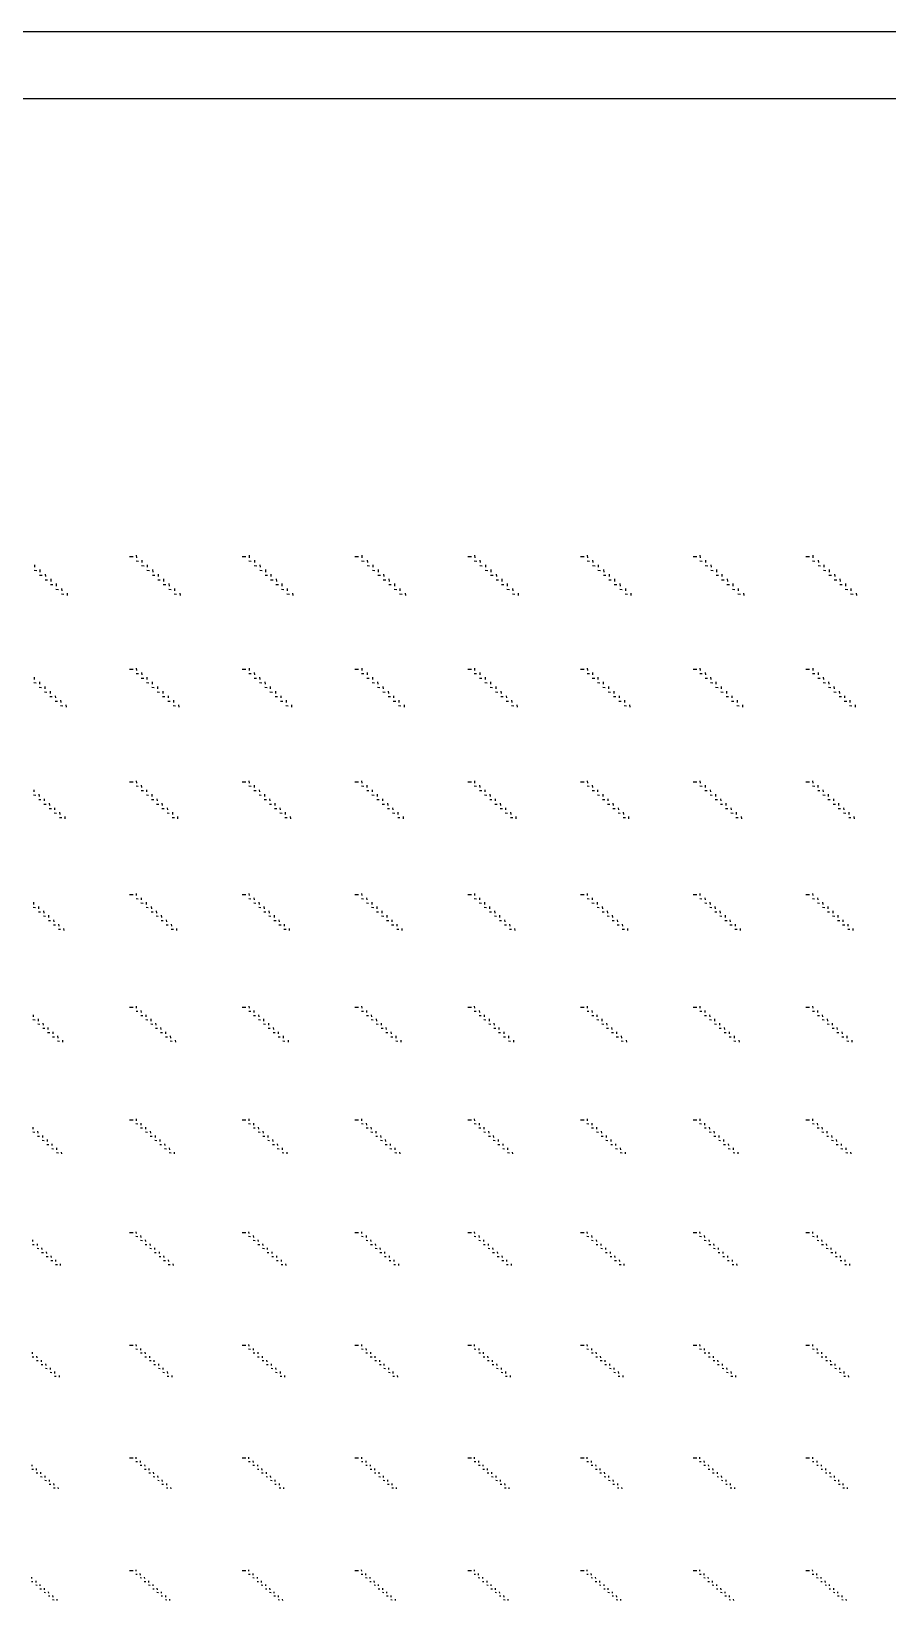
# Model space of a CAD drawing. Extents: x 0 to 300000, y 0 to 300000.
# Drawn here: x 187270 to 225240, y 230365 to 300000 of the extents above; entities that cross this region are included whole.
import ezdxf

# ---------------------------------------------------------------- set-up
doc = ezdxf.new("R2010")
doc.units = 0
doc.header["$MEASUREMENT"] = 0
doc.layers.get('0').update_dxf_attribs({"linetype": 'CONTINUOUS'})

msp = doc.modelspace()

# ---------------------------------------------------------------- linework, layer by layer
at = {"color": 7}
for p, q in [((191620, 276705), (191780, 276695)), ((191910, 276505), (192020, 276495)), ((191920, 276750), (191930, 276640)), ((192160, 276540), (192170, 276430)), ((196620, 276705), (196780, 276695)), ((196910, 276505), (197020, 276495)), ((196920, 276750), (196930, 276640)), ((197160, 276540), (197170, 276430)), ((201620, 276705), (201780, 276695)), ((201910, 276505), (202020, 276495)), ((201920, 276750), (201930, 276640)), ((202160, 276540), (202170, 276430)), ((206620, 276705), (206780, 276695)), ((206910, 276505), (207020, 276495)), ((206920, 276750), (206930, 276640)), ((207160, 276540), (207170, 276430)), ((211620, 276705), (211780, 276695)), ((211910, 276505), (212020, 276495)), ((211920, 276750), (211930, 276640)), ((212160, 276540), (212170, 276430)), ((216620, 276705), (216780, 276695)), ((216910, 276505), (217020, 276495)), ((216920, 276750), (216930, 276640)), ((217160, 276540), (217170, 276430)), ((221620, 276705), (221780, 276695)), ((221910, 276505), (222020, 276495)), ((221920, 276750), (221930, 276640)), ((222160, 276540), (222170, 276430)), ((187395, 276085), (187505, 276075)), ((187405, 276330), (187410, 276220)), ((187635, 275875), (187745, 275870)), ((187645, 276120), (187650, 276010)), ((187885, 275915), (187895, 275805)), ((192155, 276295), (192265, 276285)), ((192395, 276085), (192505, 276075)), ((192405, 276330), (192410, 276220)), ((192635, 275875), (192745, 275870)), ((192645, 276120), (192650, 276010)), ((192885, 275915), (192895, 275805)), ((197155, 276295), (197265, 276285)), ((197395, 276085), (197505, 276075)), ((197405, 276330), (197410, 276220)), ((197635, 275875), (197745, 275870)), ((197645, 276120), (197650, 276010)), ((197885, 275915), (197895, 275805)), ((202155, 276295), (202265, 276285)), ((202395, 276085), (202505, 276075)), ((202405, 276330), (202410, 276220)), ((202635, 275875), (202745, 275870)), ((202645, 276120), (202650, 276010)), ((202885, 275915), (202895, 275805)), ((207155, 276295), (207265, 276285)), ((207395, 276085), (207505, 276075)), ((207405, 276330), (207410, 276220)), ((207635, 275875), (207745, 275870)), ((207645, 276120), (207650, 276010)), ((207885, 275915), (207895, 275805)), ((212155, 276295), (212265, 276285)), ((212395, 276085), (212505, 276075)), ((212405, 276330), (212410, 276220)), ((212635, 275875), (212745, 275870)), ((212645, 276120), (212650, 276010)), ((212885, 275915), (212895, 275805)), ((217155, 276295), (217265, 276285)), ((217395, 276085), (217505, 276075)), ((217405, 276330), (217410, 276220)), ((217635, 275875), (217745, 275870)), ((217645, 276120), (217650, 276010)), ((217885, 275915), (217895, 275805)), ((222155, 276295), (222265, 276285)), ((222395, 276085), (222505, 276075)), ((222405, 276330), (222410, 276220)), ((222635, 275875), (222745, 275870)), ((222645, 276120), (222650, 276010)), ((222885, 275915), (222895, 275805)), ((187875, 275665), (187985, 275660)), ((188115, 275455), (188225, 275450)), ((188125, 275705), (188135, 275595)), ((188360, 275245), (188470, 275240)), ((188370, 275495), (188375, 275385)), ((188610, 275285), (188615, 275175)), ((188850, 275075), (188860, 274965)), ((192875, 275665), (192985, 275660)), ((193115, 275455), (193225, 275450)), ((193125, 275705), (193135, 275595)), ((193360, 275245), (193470, 275240)), ((193370, 275495), (193375, 275385)), ((193610, 275285), (193615, 275175)), ((193850, 275075), (193860, 274965)), ((197875, 275665), (197985, 275660)), ((198115, 275455), (198225, 275450)), ((198125, 275705), (198135, 275595)), ((198360, 275245), (198470, 275240)), ((198370, 275495), (198375, 275385)), ((198610, 275285), (198615, 275175)), ((198850, 275075), (198860, 274965)), ((202875, 275665), (202985, 275660)), ((203115, 275455), (203225, 275450)), ((203125, 275705), (203135, 275595)), ((203360, 275245), (203470, 275240)), ((203370, 275495), (203375, 275385)), ((203610, 275285), (203615, 275175)), ((203850, 275075), (203860, 274965)), ((207875, 275665), (207985, 275660)), ((208115, 275455), (208225, 275450)), ((208125, 275705), (208135, 275595)), ((208360, 275245), (208470, 275240)), ((208370, 275495), (208375, 275385)), ((208610, 275285), (208615, 275175)), ((208850, 275075), (208860, 274965)), ((212875, 275665), (212985, 275660)), ((213115, 275455), (213225, 275450)), ((213125, 275705), (213135, 275595)), ((213360, 275245), (213470, 275240)), ((213370, 275495), (213375, 275385)), ((213610, 275285), (213615, 275175)), ((213850, 275075), (213860, 274965)), ((217875, 275665), (217985, 275660)), ((218115, 275455), (218225, 275450)), ((218125, 275705), (218135, 275595)), ((218360, 275245), (218470, 275240)), ((218370, 275495), (218375, 275385)), ((218610, 275285), (218615, 275175)), ((218850, 275075), (218860, 274965)), ((222875, 275665), (222985, 275660)), ((223115, 275455), (223225, 275450)), ((223125, 275705), (223135, 275595)), ((223360, 275245), (223470, 275240)), ((223370, 275495), (223375, 275385)), ((223610, 275285), (223615, 275175)), ((223850, 275075), (223860, 274965)), ((188600, 275035), (188710, 275030)), ((193600, 275035), (193710, 275030)), ((198600, 275035), (198710, 275030)), ((203600, 275035), (203710, 275030)), ((208600, 275035), (208710, 275030)), ((213600, 275035), (213710, 275030)), ((218600, 275035), (218710, 275030)), ((223600, 275035), (223710, 275030)), ((191620, 271705), (191780, 271695)), ((191920, 271750), (191925, 271645)), ((196620, 271705), (196780, 271695)), ((196920, 271750), (196925, 271645)), ((201620, 271705), (201780, 271695)), ((201920, 271750), (201925, 271645)), ((206620, 271705), (206780, 271695)), ((206920, 271750), (206925, 271645)), ((211620, 271705), (211780, 271695)), ((211920, 271750), (211925, 271645)), ((216620, 271705), (216780, 271695)), ((216920, 271750), (216925, 271645)), ((221620, 271705), (221780, 271695)), ((221920, 271750), (221925, 271645)), ((187380, 271100), (187485, 271095)), ((187390, 271340), (187395, 271235)), ((187615, 270895), (187720, 270890)), ((187625, 271135), (187630, 271030)), ((187860, 270930), (187865, 270825)), ((191910, 271510), (192015, 271500)), ((192145, 271305), (192250, 271295)), ((192155, 271545), (192160, 271440)), ((192380, 271100), (192485, 271095)), ((192390, 271340), (192395, 271235)), ((192615, 270895), (192720, 270890)), ((192625, 271135), (192630, 271030)), ((192860, 270930), (192865, 270825)), ((196910, 271510), (197015, 271500)), ((197145, 271305), (197250, 271295)), ((197155, 271545), (197160, 271440)), ((197380, 271100), (197485, 271095)), ((197390, 271340), (197395, 271235)), ((197615, 270895), (197720, 270890)), ((197625, 271135), (197630, 271030)), ((197860, 270930), (197865, 270825)), ((201910, 271510), (202015, 271500)), ((202145, 271305), (202250, 271295)), ((202155, 271545), (202160, 271440)), ((202380, 271100), (202485, 271095)), ((202390, 271340), (202395, 271235)), ((202615, 270895), (202720, 270890)), ((202625, 271135), (202630, 271030)), ((202860, 270930), (202865, 270825)), ((206910, 271510), (207015, 271500)), ((207145, 271305), (207250, 271295)), ((207155, 271545), (207160, 271440)), ((207380, 271100), (207485, 271095)), ((207390, 271340), (207395, 271235)), ((207615, 270895), (207720, 270890)), ((207625, 271135), (207630, 271030)), ((207860, 270930), (207865, 270825)), ((211910, 271510), (212015, 271500)), ((212145, 271305), (212250, 271295)), ((212155, 271545), (212160, 271440)), ((212380, 271100), (212485, 271095)), ((212390, 271340), (212395, 271235)), ((212615, 270895), (212720, 270890)), ((212625, 271135), (212630, 271030)), ((212860, 270930), (212865, 270825)), ((216910, 271510), (217015, 271500)), ((217145, 271305), (217250, 271295)), ((217155, 271545), (217160, 271440)), ((217380, 271100), (217485, 271095)), ((217390, 271340), (217395, 271235)), ((217615, 270895), (217720, 270890)), ((217625, 271135), (217630, 271030)), ((217860, 270930), (217865, 270825)), ((221910, 271510), (222015, 271500)), ((222145, 271305), (222250, 271295)), ((222155, 271545), (222160, 271440)), ((222380, 271100), (222485, 271095)), ((222390, 271340), (222395, 271235)), ((222615, 270895), (222720, 270890)), ((222625, 271135), (222630, 271030)), ((222860, 270930), (222865, 270825)), ((187850, 270690), (187955, 270685)), ((188085, 270485), (188190, 270480)), ((188095, 270725), (188100, 270620)), ((188320, 270285), (188425, 270275)), ((188330, 270520), (188335, 270420)), ((188565, 270320), (188570, 270215)), ((192850, 270690), (192955, 270685)), ((193085, 270485), (193190, 270480)), ((193095, 270725), (193100, 270620)), ((193320, 270285), (193425, 270275)), ((193330, 270520), (193335, 270420)), ((193565, 270320), (193570, 270215)), ((197850, 270690), (197955, 270685)), ((198085, 270485), (198190, 270480)), ((198095, 270725), (198100, 270620)), ((198320, 270285), (198425, 270275)), ((198330, 270520), (198335, 270420)), ((198565, 270320), (198570, 270215)), ((202850, 270690), (202955, 270685)), ((203085, 270485), (203190, 270480)), ((203095, 270725), (203100, 270620)), ((203320, 270285), (203425, 270275)), ((203330, 270520), (203335, 270420)), ((203565, 270320), (203570, 270215)), ((207850, 270690), (207955, 270685)), ((208085, 270485), (208190, 270480)), ((208095, 270725), (208100, 270620)), ((208320, 270285), (208425, 270275)), ((208330, 270520), (208335, 270420)), ((208565, 270320), (208570, 270215)), ((212850, 270690), (212955, 270685)), ((213085, 270485), (213190, 270480)), ((213095, 270725), (213100, 270620)), ((213320, 270285), (213425, 270275)), ((213330, 270520), (213335, 270420)), ((213565, 270320), (213570, 270215)), ((217850, 270690), (217955, 270685)), ((218085, 270485), (218190, 270480)), ((218095, 270725), (218100, 270620)), ((218320, 270285), (218425, 270275)), ((218330, 270520), (218335, 270420)), ((218565, 270320), (218570, 270215)), ((222850, 270690), (222955, 270685)), ((223085, 270485), (223190, 270480)), ((223095, 270725), (223100, 270620)), ((223320, 270285), (223425, 270275)), ((223330, 270520), (223335, 270420)), ((223565, 270320), (223570, 270215)), ((188555, 270080), (188660, 270070)), ((188800, 270115), (188805, 270010)), ((193555, 270080), (193660, 270070)), ((193800, 270115), (193805, 270010)), ((198555, 270080), (198660, 270070)), ((198800, 270115), (198805, 270010)), ((203555, 270080), (203660, 270070)), ((203800, 270115), (203805, 270010)), ((208555, 270080), (208660, 270070)), ((208800, 270115), (208805, 270010)), ((213555, 270080), (213660, 270070)), ((213800, 270115), (213805, 270010)), ((218555, 270080), (218660, 270070)), ((218800, 270115), (218805, 270010)), ((223555, 270080), (223660, 270070)), ((223800, 270115), (223805, 270010)), ((191620, 266705), (191780, 266695)), ((191915, 266745), (191925, 266645)), ((196620, 266705), (196780, 266695)), ((196915, 266745), (196925, 266645)), ((201620, 266705), (201780, 266695)), ((201915, 266745), (201925, 266645)), ((206620, 266705), (206780, 266695)), ((206915, 266745), (206925, 266645)), ((211620, 266705), (211780, 266695)), ((211915, 266745), (211925, 266645)), ((216620, 266705), (216780, 266695)), ((216915, 266745), (216925, 266645)), ((221620, 266705), (221780, 266695)), ((221915, 266745), (221925, 266645)), ((187370, 266115), (187465, 266110)), ((187375, 266350), (187380, 266250)), ((187605, 266150), (187610, 266050)), ((191910, 266515), (192010, 266505)), ((192140, 266315), (192240, 266310)), ((192145, 266545), (192150, 266445)), ((192370, 266115), (192465, 266110)), ((192375, 266350), (192380, 266250)), ((192605, 266150), (192610, 266050)), ((196910, 266515), (197010, 266505)), ((197140, 266315), (197240, 266310)), ((197145, 266545), (197150, 266445)), ((197370, 266115), (197465, 266110)), ((197375, 266350), (197380, 266250)), ((197605, 266150), (197610, 266050)), ((201910, 266515), (202010, 266505)), ((202140, 266315), (202240, 266310)), ((202145, 266545), (202150, 266445)), ((202370, 266115), (202465, 266110)), ((202375, 266350), (202380, 266250)), ((202605, 266150), (202610, 266050)), ((206910, 266515), (207010, 266505)), ((207140, 266315), (207240, 266310)), ((207145, 266545), (207150, 266445)), ((207370, 266115), (207465, 266110)), ((207375, 266350), (207380, 266250)), ((207605, 266150), (207610, 266050)), ((211910, 266515), (212010, 266505)), ((212140, 266315), (212240, 266310)), ((212145, 266545), (212150, 266445)), ((212370, 266115), (212465, 266110)), ((212375, 266350), (212380, 266250)), ((212605, 266150), (212610, 266050)), ((216910, 266515), (217010, 266505)), ((217140, 266315), (217240, 266310)), ((217145, 266545), (217150, 266445)), ((217370, 266115), (217465, 266110)), ((217375, 266350), (217380, 266250)), ((217605, 266150), (217610, 266050)), ((221910, 266515), (222010, 266505)), ((222140, 266315), (222240, 266310)), ((222145, 266545), (222150, 266445)), ((222370, 266115), (222465, 266110)), ((222375, 266350), (222380, 266250)), ((222605, 266150), (222610, 266050)), ((187595, 265915), (187695, 265910)), ((187825, 265715), (187925, 265710)), ((187835, 265950), (187840, 265850)), ((188055, 265520), (188155, 265510)), ((188060, 265750), (188070, 265650)), ((188285, 265320), (188385, 265310)), ((188290, 265550), (188300, 265450)), ((188520, 265350), (188525, 265255)), ((192595, 265915), (192695, 265910)), ((192825, 265715), (192925, 265710)), ((192835, 265950), (192840, 265850)), ((193055, 265520), (193155, 265510)), ((193060, 265750), (193070, 265650)), ((193285, 265320), (193385, 265310)), ((193290, 265550), (193300, 265450)), ((193520, 265350), (193525, 265255)), ((197595, 265915), (197695, 265910)), ((197825, 265715), (197925, 265710)), ((197835, 265950), (197840, 265850)), ((198055, 265520), (198155, 265510)), ((198060, 265750), (198070, 265650)), ((198285, 265320), (198385, 265310)), ((198290, 265550), (198300, 265450)), ((198520, 265350), (198525, 265255)), ((202595, 265915), (202695, 265910)), ((202825, 265715), (202925, 265710)), ((202835, 265950), (202840, 265850)), ((203055, 265520), (203155, 265510)), ((203060, 265750), (203070, 265650)), ((203285, 265320), (203385, 265310)), ((203290, 265550), (203300, 265450)), ((203520, 265350), (203525, 265255)), ((207595, 265915), (207695, 265910)), ((207825, 265715), (207925, 265710)), ((207835, 265950), (207840, 265850)), ((208055, 265520), (208155, 265510)), ((208060, 265750), (208070, 265650)), ((208285, 265320), (208385, 265310)), ((208290, 265550), (208300, 265450)), ((208520, 265350), (208525, 265255)), ((212595, 265915), (212695, 265910)), ((212825, 265715), (212925, 265710)), ((212835, 265950), (212840, 265850)), ((213055, 265520), (213155, 265510)), ((213060, 265750), (213070, 265650)), ((213285, 265320), (213385, 265310)), ((213290, 265550), (213300, 265450)), ((213520, 265350), (213525, 265255)), ((217595, 265915), (217695, 265910)), ((217825, 265715), (217925, 265710)), ((217835, 265950), (217840, 265850)), ((218055, 265520), (218155, 265510)), ((218060, 265750), (218070, 265650)), ((218285, 265320), (218385, 265310)), ((218290, 265550), (218300, 265450)), ((218520, 265350), (218525, 265255)), ((222595, 265915), (222695, 265910)), ((222825, 265715), (222925, 265710)), ((222835, 265950), (222840, 265850)), ((223055, 265520), (223155, 265510)), ((223060, 265750), (223070, 265650)), ((223285, 265320), (223385, 265310)), ((223290, 265550), (223300, 265450)), ((223520, 265350), (223525, 265255)), ((188515, 265120), (188615, 265115)), ((188750, 265155), (188755, 265055)), ((193515, 265120), (193615, 265115)), ((193750, 265155), (193755, 265055)), ((198515, 265120), (198615, 265115)), ((198750, 265155), (198755, 265055)), ((203515, 265120), (203615, 265115)), ((203750, 265155), (203755, 265055)), ((208515, 265120), (208615, 265115)), ((208750, 265155), (208755, 265055)), ((213515, 265120), (213615, 265115)), ((213750, 265155), (213755, 265055)), ((218515, 265120), (218615, 265115)), ((218750, 265155), (218755, 265055)), ((223515, 265120), (223615, 265115)), ((223750, 265155), (223755, 265055)), ((187360, 261355), (187365, 261260)), ((187585, 261160), (187590, 261065)), ((191620, 261705), (191780, 261695)), ((191910, 261520), (192005, 261510)), ((191915, 261745), (191920, 261650)), ((192130, 261325), (192225, 261320)), ((192135, 261550), (192145, 261455)), ((192360, 261355), (192365, 261260)), ((192585, 261160), (192590, 261065)), ((196620, 261705), (196780, 261695)), ((196910, 261520), (197005, 261510)), ((196915, 261745), (196920, 261650)), ((197130, 261325), (197225, 261320)), ((197135, 261550), (197145, 261455)), ((197360, 261355), (197365, 261260)), ((197585, 261160), (197590, 261065)), ((201620, 261705), (201780, 261695)), ((201910, 261520), (202005, 261510)), ((201915, 261745), (201920, 261650)), ((202130, 261325), (202225, 261320)), ((202135, 261550), (202145, 261455)), ((202360, 261355), (202365, 261260)), ((202585, 261160), (202590, 261065)), ((206620, 261705), (206780, 261695)), ((206910, 261520), (207005, 261510)), ((206915, 261745), (206920, 261650)), ((207130, 261325), (207225, 261320)), ((207135, 261550), (207145, 261455)), ((207360, 261355), (207365, 261260)), ((207585, 261160), (207590, 261065)), ((211620, 261705), (211780, 261695)), ((211910, 261520), (212005, 261510)), ((211915, 261745), (211920, 261650)), ((212130, 261325), (212225, 261320)), ((212135, 261550), (212145, 261455)), ((212360, 261355), (212365, 261260)), ((212585, 261160), (212590, 261065)), ((216620, 261705), (216780, 261695)), ((216910, 261520), (217005, 261510)), ((216915, 261745), (216920, 261650)), ((217130, 261325), (217225, 261320)), ((217135, 261550), (217145, 261455)), ((217360, 261355), (217365, 261260)), ((217585, 261160), (217590, 261065)), ((221620, 261705), (221780, 261695)), ((221910, 261520), (222005, 261510)), ((221915, 261745), (221920, 261650)), ((222130, 261325), (222225, 261320)), ((222135, 261550), (222145, 261455)), ((222360, 261355), (222365, 261260)), ((222585, 261160), (222590, 261065)), ((187355, 261130), (187450, 261125)), ((187580, 260935), (187670, 260930)), ((187800, 260745), (187895, 260735)), ((187805, 260970), (187815, 260875)), ((188025, 260550), (188120, 260545)), ((188030, 260775), (188035, 260680)), ((188250, 260580), (188260, 260485)), ((192355, 261130), (192450, 261125)), ((192580, 260935), (192670, 260930)), ((192800, 260745), (192895, 260735)), ((192805, 260970), (192815, 260875)), ((193025, 260550), (193120, 260545)), ((193030, 260775), (193035, 260680)), ((193250, 260580), (193260, 260485)), ((197355, 261130), (197450, 261125)), ((197580, 260935), (197670, 260930)), ((197800, 260745), (197895, 260735)), ((197805, 260970), (197815, 260875)), ((198025, 260550), (198120, 260545)), ((198030, 260775), (198035, 260680)), ((198250, 260580), (198260, 260485)), ((202355, 261130), (202450, 261125)), ((202580, 260935), (202670, 260930)), ((202800, 260745), (202895, 260735)), ((202805, 260970), (202815, 260875)), ((203025, 260550), (203120, 260545)), ((203030, 260775), (203035, 260680)), ((203250, 260580), (203260, 260485)), ((207355, 261130), (207450, 261125)), ((207580, 260935), (207670, 260930)), ((207800, 260745), (207895, 260735)), ((207805, 260970), (207815, 260875)), ((208025, 260550), (208120, 260545)), ((208030, 260775), (208035, 260680)), ((208250, 260580), (208260, 260485)), ((212355, 261130), (212450, 261125)), ((212580, 260935), (212670, 260930)), ((212800, 260745), (212895, 260735)), ((212805, 260970), (212815, 260875)), ((213025, 260550), (213120, 260545)), ((213030, 260775), (213035, 260680)), ((213250, 260580), (213260, 260485)), ((217355, 261130), (217450, 261125)), ((217580, 260935), (217670, 260930)), ((217800, 260745), (217895, 260735)), ((217805, 260970), (217815, 260875)), ((218025, 260550), (218120, 260545)), ((218030, 260775), (218035, 260680)), ((218250, 260580), (218260, 260485)), ((222355, 261130), (222450, 261125)), ((222580, 260935), (222670, 260930)), ((222800, 260745), (222895, 260735)), ((222805, 260970), (222815, 260875)), ((223025, 260550), (223120, 260545)), ((223030, 260775), (223035, 260680)), ((223250, 260580), (223260, 260485)), ((188245, 260355), (188340, 260350)), ((188470, 260160), (188565, 260155)), ((188475, 260385), (188480, 260290)), ((188700, 260195), (188705, 260100)), ((193245, 260355), (193340, 260350)), ((193470, 260160), (193565, 260155)), ((193475, 260385), (193480, 260290)), ((193700, 260195), (193705, 260100)), ((198245, 260355), (198340, 260350)), ((198470, 260160), (198565, 260155)), ((198475, 260385), (198480, 260290)), ((198700, 260195), (198705, 260100)), ((203245, 260355), (203340, 260350)), ((203470, 260160), (203565, 260155)), ((203475, 260385), (203480, 260290)), ((203700, 260195), (203705, 260100)), ((208245, 260355), (208340, 260350)), ((208470, 260160), (208565, 260155)), ((208475, 260385), (208480, 260290)), ((208700, 260195), (208705, 260100)), ((213245, 260355), (213340, 260350)), ((213470, 260160), (213565, 260155)), ((213475, 260385), (213480, 260290)), ((213700, 260195), (213705, 260100)), ((218245, 260355), (218340, 260350)), ((218470, 260160), (218565, 260155)), ((218475, 260385), (218480, 260290)), ((218700, 260195), (218705, 260100)), ((223245, 260355), (223340, 260350)), ((223470, 260160), (223565, 260155)), ((223475, 260385), (223480, 260290)), ((223700, 260195), (223705, 260100)), ((187345, 256365), (187350, 256275)), ((191620, 256705), (191780, 256695)), ((191910, 256740), (191920, 256650)), ((191910, 256525), (191995, 256515)), ((192125, 256335), (192215, 256330)), ((192130, 256555), (192135, 256465)), ((192345, 256365), (192350, 256275)), ((196620, 256705), (196780, 256695)), ((196910, 256740), (196920, 256650)), ((196910, 256525), (196995, 256515)), ((197125, 256335), (197215, 256330)), ((197130, 256555), (197135, 256465)), ((197345, 256365), (197350, 256275)), ((201620, 256705), (201780, 256695)), ((201910, 256740), (201920, 256650)), ((201910, 256525), (201995, 256515)), ((202125, 256335), (202215, 256330)), ((202130, 256555), (202135, 256465)), ((202345, 256365), (202350, 256275)), ((206620, 256705), (206780, 256695)), ((206910, 256740), (206920, 256650)), ((206910, 256525), (206995, 256515)), ((207125, 256335), (207215, 256330)), ((207130, 256555), (207135, 256465)), ((207345, 256365), (207350, 256275)), ((211620, 256705), (211780, 256695)), ((211910, 256740), (211920, 256650)), ((211910, 256525), (211995, 256515)), ((212125, 256335), (212215, 256330)), ((212130, 256555), (212135, 256465)), ((212345, 256365), (212350, 256275)), ((216620, 256705), (216780, 256695)), ((216910, 256740), (216920, 256650)), ((216910, 256525), (216995, 256515)), ((217125, 256335), (217215, 256330)), ((217130, 256555), (217135, 256465)), ((217345, 256365), (217350, 256275)), ((221620, 256705), (221780, 256695)), ((221910, 256740), (221920, 256650)), ((221910, 256525), (221995, 256515)), ((222125, 256335), (222215, 256330)), ((222130, 256555), (222135, 256465)), ((222345, 256365), (222350, 256275)), ((187340, 256145), (187430, 256140)), ((187560, 255955), (187650, 255950)), ((187565, 256175), (187570, 256085)), ((187775, 255770), (187865, 255765)), ((187780, 255985), (187785, 255895)), ((187990, 255580), (188080, 255575)), ((187995, 255800), (188005, 255710)), ((188215, 255610), (188220, 255520)), ((192340, 256145), (192430, 256140)), ((192560, 255955), (192650, 255950)), ((192565, 256175), (192570, 256085)), ((192775, 255770), (192865, 255765)), ((192780, 255985), (192785, 255895)), ((192990, 255580), (193080, 255575)), ((192995, 255800), (193005, 255710)), ((193215, 255610), (193220, 255520)), ((197340, 256145), (197430, 256140)), ((197560, 255955), (197650, 255950)), ((197565, 256175), (197570, 256085)), ((197775, 255770), (197865, 255765)), ((197780, 255985), (197785, 255895)), ((197990, 255580), (198080, 255575)), ((197995, 255800), (198005, 255710)), ((198215, 255610), (198220, 255520)), ((202340, 256145), (202430, 256140)), ((202560, 255955), (202650, 255950)), ((202565, 256175), (202570, 256085)), ((202775, 255770), (202865, 255765)), ((202780, 255985), (202785, 255895)), ((202990, 255580), (203080, 255575)), ((202995, 255800), (203005, 255710)), ((203215, 255610), (203220, 255520)), ((207340, 256145), (207430, 256140)), ((207560, 255955), (207650, 255950)), ((207565, 256175), (207570, 256085)), ((207775, 255770), (207865, 255765)), ((207780, 255985), (207785, 255895)), ((207990, 255580), (208080, 255575)), ((207995, 255800), (208005, 255710)), ((208215, 255610), (208220, 255520)), ((212340, 256145), (212430, 256140)), ((212560, 255955), (212650, 255950)), ((212565, 256175), (212570, 256085)), ((212775, 255770), (212865, 255765)), ((212780, 255985), (212785, 255895)), ((212990, 255580), (213080, 255575)), ((212995, 255800), (213005, 255710)), ((213215, 255610), (213220, 255520)), ((217340, 256145), (217430, 256140)), ((217560, 255955), (217650, 255950)), ((217565, 256175), (217570, 256085)), ((217775, 255770), (217865, 255765)), ((217780, 255985), (217785, 255895)), ((217990, 255580), (218080, 255575)), ((217995, 255800), (218005, 255710)), ((218215, 255610), (218220, 255520)), ((222340, 256145), (222430, 256140)), ((222560, 255955), (222650, 255950)), ((222565, 256175), (222570, 256085)), ((222775, 255770), (222865, 255765)), ((222780, 255985), (222785, 255895)), ((222990, 255580), (223080, 255575)), ((222995, 255800), (223005, 255710)), ((223215, 255610), (223220, 255520)), ((188210, 255390), (188300, 255385)), ((188425, 255205), (188515, 255195)), ((188430, 255420), (188435, 255330)), ((188650, 255230), (188655, 255140)), ((193210, 255390), (193300, 255385)), ((193425, 255205), (193515, 255195)), ((193430, 255420), (193435, 255330)), ((193650, 255230), (193655, 255140)), ((198210, 255390), (198300, 255385)), ((198425, 255205), (198515, 255195)), ((198430, 255420), (198435, 255330)), ((198650, 255230), (198655, 255140)), ((203210, 255390), (203300, 255385)), ((203425, 255205), (203515, 255195)), ((203430, 255420), (203435, 255330)), ((203650, 255230), (203655, 255140)), ((208210, 255390), (208300, 255385)), ((208425, 255205), (208515, 255195)), ((208430, 255420), (208435, 255330)), ((208650, 255230), (208655, 255140)), ((213210, 255390), (213300, 255385)), ((213425, 255205), (213515, 255195)), ((213430, 255420), (213435, 255330)), ((213650, 255230), (213655, 255140)), ((218210, 255390), (218300, 255385)), ((218425, 255205), (218515, 255195)), ((218430, 255420), (218435, 255330)), ((218650, 255230), (218655, 255140)), ((223210, 255390), (223300, 255385)), ((223425, 255205), (223515, 255195)), ((223430, 255420), (223435, 255330)), ((223650, 255230), (223655, 255140)), ((191620, 251705), (191780, 251695)), ((191905, 251530), (191990, 251520)), ((191910, 251740), (191915, 251655)), ((192120, 251555), (192125, 251470)), ((196620, 251705), (196780, 251695)), ((196905, 251530), (196990, 251520)), ((196910, 251740), (196915, 251655)), ((197120, 251555), (197125, 251470)), ((201620, 251705), (201780, 251695)), ((201905, 251530), (201990, 251520)), ((201910, 251740), (201915, 251655)), ((202120, 251555), (202125, 251470)), ((206620, 251705), (206780, 251695)), ((206905, 251530), (206990, 251520)), ((206910, 251740), (206915, 251655)), ((207120, 251555), (207125, 251470)), ((211620, 251705), (211780, 251695)), ((211905, 251530), (211990, 251520)), ((211910, 251740), (211915, 251655)), ((212120, 251555), (212125, 251470)), ((216620, 251705), (216780, 251695)), ((216905, 251530), (216990, 251520)), ((216910, 251740), (216915, 251655)), ((217120, 251555), (217125, 251470)), ((221620, 251705), (221780, 251695)), ((221905, 251530), (221990, 251520)), ((221910, 251740), (221915, 251655)), ((222120, 251555), (222125, 251470)), ((187330, 251370), (187335, 251285)), ((187330, 251160), (187415, 251155)), ((187540, 251190), (187550, 251105)), ((187540, 250980), (187625, 250970)), ((187750, 250795), (187835, 250790)), ((187755, 251005), (187760, 250920)), ((187965, 250820), (187970, 250735)), ((192115, 251345), (192200, 251340)), ((192330, 251370), (192335, 251285)), ((192330, 251160), (192415, 251155)), ((192540, 251190), (192550, 251105)), ((192540, 250980), (192625, 250970)), ((192750, 250795), (192835, 250790)), ((192755, 251005), (192760, 250920)), ((192965, 250820), (192970, 250735)), ((197115, 251345), (197200, 251340)), ((197330, 251370), (197335, 251285)), ((197330, 251160), (197415, 251155)), ((197540, 251190), (197550, 251105)), ((197540, 250980), (197625, 250970)), ((197750, 250795), (197835, 250790)), ((197755, 251005), (197760, 250920)), ((197965, 250820), (197970, 250735)), ((202115, 251345), (202200, 251340)), ((202330, 251370), (202335, 251285)), ((202330, 251160), (202415, 251155)), ((202540, 251190), (202550, 251105)), ((202540, 250980), (202625, 250970)), ((202750, 250795), (202835, 250790)), ((202755, 251005), (202760, 250920)), ((202965, 250820), (202970, 250735)), ((207115, 251345), (207200, 251340)), ((207330, 251370), (207335, 251285)), ((207330, 251160), (207415, 251155)), ((207540, 251190), (207550, 251105)), ((207540, 250980), (207625, 250970)), ((207750, 250795), (207835, 250790)), ((207755, 251005), (207760, 250920)), ((207965, 250820), (207970, 250735)), ((212115, 251345), (212200, 251340)), ((212330, 251370), (212335, 251285)), ((212330, 251160), (212415, 251155)), ((212540, 251190), (212550, 251105)), ((212540, 250980), (212625, 250970)), ((212750, 250795), (212835, 250790)), ((212755, 251005), (212760, 250920)), ((212965, 250820), (212970, 250735)), ((217115, 251345), (217200, 251340)), ((217330, 251370), (217335, 251285)), ((217330, 251160), (217415, 251155)), ((217540, 251190), (217550, 251105)), ((217540, 250980), (217625, 250970)), ((217750, 250795), (217835, 250790)), ((217755, 251005), (217760, 250920)), ((217965, 250820), (217970, 250735)), ((222115, 251345), (222200, 251340)), ((222330, 251370), (222335, 251285)), ((222330, 251160), (222415, 251155)), ((222540, 251190), (222550, 251105)), ((222540, 250980), (222625, 250970)), ((222750, 250795), (222835, 250790)), ((222755, 251005), (222760, 250920)), ((222965, 250820), (222970, 250735)), ((187960, 250610), (188045, 250605)), ((188170, 250430), (188255, 250420)), ((188175, 250640), (188180, 250555)), ((188385, 250455), (188390, 250370)), ((188385, 250245), (188470, 250240)), ((188595, 250270), (188605, 250185)), ((192960, 250610), (193045, 250605)), ((193170, 250430), (193255, 250420)), ((193175, 250640), (193180, 250555)), ((193385, 250455), (193390, 250370)), ((193385, 250245), (193470, 250240)), ((193595, 250270), (193605, 250185)), ((197960, 250610), (198045, 250605)), ((198170, 250430), (198255, 250420)), ((198175, 250640), (198180, 250555)), ((198385, 250455), (198390, 250370)), ((198385, 250245), (198470, 250240)), ((198595, 250270), (198605, 250185)), ((202960, 250610), (203045, 250605)), ((203170, 250430), (203255, 250420)), ((203175, 250640), (203180, 250555)), ((203385, 250455), (203390, 250370)), ((203385, 250245), (203470, 250240)), ((203595, 250270), (203605, 250185)), ((207960, 250610), (208045, 250605)), ((208170, 250430), (208255, 250420)), ((208175, 250640), (208180, 250555)), ((208385, 250455), (208390, 250370)), ((208385, 250245), (208470, 250240)), ((208595, 250270), (208605, 250185)), ((212960, 250610), (213045, 250605)), ((213170, 250430), (213255, 250420)), ((213175, 250640), (213180, 250555)), ((213385, 250455), (213390, 250370)), ((213385, 250245), (213470, 250240)), ((213595, 250270), (213605, 250185)), ((217960, 250610), (218045, 250605)), ((218170, 250430), (218255, 250420)), ((218175, 250640), (218180, 250555)), ((218385, 250455), (218390, 250370)), ((218385, 250245), (218470, 250240)), ((218595, 250270), (218605, 250185)), ((222960, 250610), (223045, 250605)), ((223170, 250430), (223255, 250420)), ((223175, 250640), (223180, 250555)), ((223385, 250455), (223390, 250370)), ((223385, 250245), (223470, 250240)), ((223595, 250270), (223605, 250185)), ((191620, 246705), (191780, 246695)), ((191905, 246735), (191915, 246655)), ((191905, 246535), (191985, 246525)), ((192110, 246560), (192120, 246480)), ((196620, 246705), (196780, 246695)), ((196905, 246735), (196915, 246655)), ((196905, 246535), (196985, 246525)), ((197110, 246560), (197120, 246480)), ((201620, 246705), (201780, 246695)), ((201905, 246735), (201915, 246655)), ((201905, 246535), (201985, 246525)), ((202110, 246560), (202120, 246480)), ((206620, 246705), (206780, 246695)), ((206905, 246735), (206915, 246655)), ((206905, 246535), (206985, 246525)), ((207110, 246560), (207120, 246480)), ((211620, 246705), (211780, 246695)), ((211905, 246735), (211915, 246655)), ((211905, 246535), (211985, 246525)), ((212110, 246560), (212120, 246480)), ((216620, 246705), (216780, 246695)), ((216905, 246735), (216915, 246655)), ((216905, 246535), (216985, 246525)), ((217110, 246560), (217120, 246480)), ((221620, 246705), (221780, 246695)), ((221905, 246735), (221915, 246655)), ((221905, 246535), (221985, 246525)), ((222110, 246560), (222120, 246480)), ((187315, 246380), (187325, 246300)), ((187315, 246175), (187395, 246170)), ((187520, 246200), (187530, 246120)), ((187520, 246000), (187600, 245995)), ((187725, 246025), (187730, 245945)), ((187725, 245820), (187805, 245815)), ((187930, 245845), (187935, 245765)), ((192110, 246355), (192190, 246350)), ((192315, 246380), (192325, 246300)), ((192315, 246175), (192395, 246170)), ((192520, 246200), (192530, 246120)), ((192520, 246000), (192600, 245995)), ((192725, 246025), (192730, 245945)), ((192725, 245820), (192805, 245815)), ((192930, 245845), (192935, 245765)), ((197110, 246355), (197190, 246350)), ((197315, 246380), (197325, 246300)), ((197315, 246175), (197395, 246170)), ((197520, 246200), (197530, 246120)), ((197520, 246000), (197600, 245995)), ((197725, 246025), (197730, 245945)), ((197725, 245820), (197805, 245815)), ((197930, 245845), (197935, 245765)), ((202110, 246355), (202190, 246350)), ((202315, 246380), (202325, 246300)), ((202315, 246175), (202395, 246170)), ((202520, 246200), (202530, 246120)), ((202520, 246000), (202600, 245995)), ((202725, 246025), (202730, 245945)), ((202725, 245820), (202805, 245815)), ((202930, 245845), (202935, 245765)), ((207110, 246355), (207190, 246350)), ((207315, 246380), (207325, 246300)), ((207315, 246175), (207395, 246170)), ((207520, 246200), (207530, 246120)), ((207520, 246000), (207600, 245995)), ((207725, 246025), (207730, 245945)), ((207725, 245820), (207805, 245815)), ((207930, 245845), (207935, 245765)), ((212110, 246355), (212190, 246350)), ((212315, 246380), (212325, 246300)), ((212315, 246175), (212395, 246170)), ((212520, 246200), (212530, 246120)), ((212520, 246000), (212600, 245995)), ((212725, 246025), (212730, 245945)), ((212725, 245820), (212805, 245815)), ((212930, 245845), (212935, 245765)), ((217110, 246355), (217190, 246350)), ((217315, 246380), (217325, 246300)), ((217315, 246175), (217395, 246170)), ((217520, 246200), (217530, 246120)), ((217520, 246000), (217600, 245995)), ((217725, 246025), (217730, 245945)), ((217725, 245820), (217805, 245815)), ((217930, 245845), (217935, 245765)), ((222110, 246355), (222190, 246350)), ((222315, 246380), (222325, 246300)), ((222315, 246175), (222395, 246170)), ((222520, 246200), (222530, 246120)), ((222520, 246000), (222600, 245995)), ((222725, 246025), (222730, 245945)), ((222725, 245820), (222805, 245815)), ((222930, 245845), (222935, 245765)), ((187930, 245640), (188010, 245635)), ((188135, 245665), (188140, 245590)), ((188135, 245465), (188215, 245460)), ((188340, 245490), (188345, 245410)), ((188340, 245285), (188420, 245280)), ((188545, 245310), (188550, 245230)), ((192930, 245640), (193010, 245635)), ((193135, 245665), (193140, 245590)), ((193135, 245465), (193215, 245460)), ((193340, 245490), (193345, 245410)), ((193340, 245285), (193420, 245280)), ((193545, 245310), (193550, 245230)), ((197930, 245640), (198010, 245635)), ((198135, 245665), (198140, 245590)), ((198135, 245465), (198215, 245460)), ((198340, 245490), (198345, 245410)), ((198340, 245285), (198420, 245280)), ((198545, 245310), (198550, 245230)), ((202930, 245640), (203010, 245635)), ((203135, 245665), (203140, 245590)), ((203135, 245465), (203215, 245460)), ((203340, 245490), (203345, 245410)), ((203340, 245285), (203420, 245280)), ((203545, 245310), (203550, 245230)), ((207930, 245640), (208010, 245635)), ((208135, 245665), (208140, 245590)), ((208135, 245465), (208215, 245460)), ((208340, 245490), (208345, 245410)), ((208340, 245285), (208420, 245280)), ((208545, 245310), (208550, 245230)), ((212930, 245640), (213010, 245635)), ((213135, 245665), (213140, 245590)), ((213135, 245465), (213215, 245460)), ((213340, 245490), (213345, 245410)), ((213340, 245285), (213420, 245280)), ((213545, 245310), (213550, 245230)), ((217930, 245640), (218010, 245635)), ((218135, 245665), (218140, 245590)), ((218135, 245465), (218215, 245460)), ((218340, 245490), (218345, 245410)), ((218340, 245285), (218420, 245280)), ((218545, 245310), (218550, 245230)), ((222930, 245640), (223010, 245635)), ((223135, 245665), (223140, 245590)), ((223135, 245465), (223215, 245460)), ((223340, 245490), (223345, 245410)), ((223340, 245285), (223420, 245280)), ((223545, 245310), (223550, 245230)), ((191620, 241705), (191780, 241695)), ((191905, 241735), (191910, 241660)), ((196620, 241705), (196780, 241695)), ((196905, 241735), (196910, 241660)), ((201620, 241705), (201780, 241695)), ((201905, 241735), (201910, 241660)), ((206620, 241705), (206780, 241695)), ((206905, 241735), (206910, 241660)), ((211620, 241705), (211780, 241695)), ((211905, 241735), (211910, 241660)), ((216620, 241705), (216780, 241695)), ((216905, 241735), (216910, 241660)), ((221620, 241705), (221780, 241695)), ((221905, 241735), (221910, 241660)), ((187300, 241190), (187375, 241185)), ((187305, 241390), (187310, 241315)), ((187500, 241215), (187505, 241140)), ((187500, 241020), (187575, 241015)), ((187700, 241040), (187705, 240965)), ((191905, 241540), (191980, 241530)), ((192105, 241560), (192110, 241485)), ((192105, 241365), (192180, 241360)), ((192300, 241190), (192375, 241185)), ((192305, 241390), (192310, 241315)), ((192500, 241215), (192505, 241140)), ((192500, 241020), (192575, 241015)), ((192700, 241040), (192705, 240965)), ((196905, 241540), (196980, 241530)), ((197105, 241560), (197110, 241485)), ((197105, 241365), (197180, 241360)), ((197300, 241190), (197375, 241185)), ((197305, 241390), (197310, 241315)), ((197500, 241215), (197505, 241140)), ((197500, 241020), (197575, 241015)), ((197700, 241040), (197705, 240965)), ((201905, 241540), (201980, 241530)), ((202105, 241560), (202110, 241485)), ((202105, 241365), (202180, 241360)), ((202300, 241190), (202375, 241185)), ((202305, 241390), (202310, 241315)), ((202500, 241215), (202505, 241140)), ((202500, 241020), (202575, 241015)), ((202700, 241040), (202705, 240965)), ((206905, 241540), (206980, 241530)), ((207105, 241560), (207110, 241485)), ((207105, 241365), (207180, 241360)), ((207300, 241190), (207375, 241185)), ((207305, 241390), (207310, 241315)), ((207500, 241215), (207505, 241140)), ((207500, 241020), (207575, 241015)), ((207700, 241040), (207705, 240965)), ((211905, 241540), (211980, 241530)), ((212105, 241560), (212110, 241485)), ((212105, 241365), (212180, 241360)), ((212300, 241190), (212375, 241185)), ((212305, 241390), (212310, 241315)), ((212500, 241215), (212505, 241140)), ((212500, 241020), (212575, 241015)), ((212700, 241040), (212705, 240965)), ((216905, 241540), (216980, 241530)), ((217105, 241560), (217110, 241485)), ((217105, 241365), (217180, 241360)), ((217300, 241190), (217375, 241185)), ((217305, 241390), (217310, 241315)), ((217500, 241215), (217505, 241140)), ((217500, 241020), (217575, 241015)), ((217700, 241040), (217705, 240965)), ((221905, 241540), (221980, 241530)), ((222105, 241560), (222110, 241485)), ((222105, 241365), (222180, 241360)), ((222300, 241190), (222375, 241185)), ((222305, 241390), (222310, 241315)), ((222500, 241215), (222505, 241140)), ((222500, 241020), (222575, 241015)), ((222700, 241040), (222705, 240965)), ((187700, 240845), (187775, 240840)), ((187900, 240870), (187905, 240795)), ((187900, 240675), (187975, 240670)), ((188100, 240695), (188105, 240620)), ((188100, 240500), (188175, 240495)), ((188295, 240525), (188300, 240450)), ((188295, 240325), (188370, 240320)), ((188495, 240350), (188500, 240275)), ((192700, 240845), (192775, 240840)), ((192900, 240870), (192905, 240795)), ((192900, 240675), (192975, 240670)), ((193100, 240695), (193105, 240620)), ((193100, 240500), (193175, 240495)), ((193295, 240525), (193300, 240450)), ((193295, 240325), (193370, 240320)), ((193495, 240350), (193500, 240275)), ((197700, 240845), (197775, 240840)), ((197900, 240870), (197905, 240795)), ((197900, 240675), (197975, 240670)), ((198100, 240695), (198105, 240620)), ((198100, 240500), (198175, 240495)), ((198295, 240525), (198300, 240450)), ((198295, 240325), (198370, 240320)), ((198495, 240350), (198500, 240275)), ((202700, 240845), (202775, 240840)), ((202900, 240870), (202905, 240795)), ((202900, 240675), (202975, 240670)), ((203100, 240695), (203105, 240620)), ((203100, 240500), (203175, 240495)), ((203295, 240525), (203300, 240450)), ((203295, 240325), (203370, 240320)), ((203495, 240350), (203500, 240275)), ((207700, 240845), (207775, 240840)), ((207900, 240870), (207905, 240795)), ((207900, 240675), (207975, 240670)), ((208100, 240695), (208105, 240620)), ((208100, 240500), (208175, 240495)), ((208295, 240525), (208300, 240450)), ((208295, 240325), (208370, 240320)), ((208495, 240350), (208500, 240275)), ((212700, 240845), (212775, 240840)), ((212900, 240870), (212905, 240795)), ((212900, 240675), (212975, 240670)), ((213100, 240695), (213105, 240620)), ((213100, 240500), (213175, 240495)), ((213295, 240525), (213300, 240450)), ((213295, 240325), (213370, 240320)), ((213495, 240350), (213500, 240275)), ((217700, 240845), (217775, 240840)), ((217900, 240870), (217905, 240795)), ((217900, 240675), (217975, 240670)), ((218100, 240695), (218105, 240620)), ((218100, 240500), (218175, 240495)), ((218295, 240525), (218300, 240450)), ((218295, 240325), (218370, 240320)), ((218495, 240350), (218500, 240275)), ((222700, 240845), (222775, 240840)), ((222900, 240870), (222905, 240795)), ((222900, 240675), (222975, 240670)), ((223100, 240695), (223105, 240620)), ((223100, 240500), (223175, 240495)), ((223295, 240525), (223300, 240450)), ((223295, 240325), (223370, 240320)), ((223495, 240350), (223500, 240275)), ((187290, 236395), (187295, 236325)), ((187290, 236205), (187360, 236200)), ((187480, 236230), (187485, 236160)), ((191620, 236705), (191780, 236695)), ((191905, 236730), (191905, 236660)), ((191905, 236540), (191975, 236535)), ((192095, 236565), (192100, 236495)), ((192095, 236375), (192165, 236370)), ((192290, 236395), (192295, 236325)), ((192290, 236205), (192360, 236200)), ((192480, 236230), (192485, 236160)), ((196620, 236705), (196780, 236695)), ((196905, 236730), (196905, 236660)), ((196905, 236540), (196975, 236535)), ((197095, 236565), (197100, 236495)), ((197095, 236375), (197165, 236370)), ((197290, 236395), (197295, 236325)), ((197290, 236205), (197360, 236200)), ((197480, 236230), (197485, 236160)), ((201620, 236705), (201780, 236695)), ((201905, 236730), (201905, 236660)), ((201905, 236540), (201975, 236535)), ((202095, 236565), (202100, 236495)), ((202095, 236375), (202165, 236370)), ((202290, 236395), (202295, 236325)), ((202290, 236205), (202360, 236200)), ((202480, 236230), (202485, 236160)), ((206620, 236705), (206780, 236695)), ((206905, 236730), (206905, 236660)), ((206905, 236540), (206975, 236535)), ((207095, 236565), (207100, 236495)), ((207095, 236375), (207165, 236370)), ((207290, 236395), (207295, 236325)), ((207290, 236205), (207360, 236200)), ((207480, 236230), (207485, 236160)), ((211620, 236705), (211780, 236695)), ((211905, 236730), (211905, 236660)), ((211905, 236540), (211975, 236535)), ((212095, 236565), (212100, 236495)), ((212095, 236375), (212165, 236370)), ((212290, 236395), (212295, 236325)), ((212290, 236205), (212360, 236200)), ((212480, 236230), (212485, 236160)), ((216620, 236705), (216780, 236695)), ((216905, 236730), (216905, 236660)), ((216905, 236540), (216975, 236535)), ((217095, 236565), (217100, 236495)), ((217095, 236375), (217165, 236370)), ((217290, 236395), (217295, 236325)), ((217290, 236205), (217360, 236200)), ((217480, 236230), (217485, 236160)), ((221620, 236705), (221780, 236695)), ((221905, 236730), (221905, 236660)), ((221905, 236540), (221975, 236535)), ((222095, 236565), (222100, 236495)), ((222095, 236375), (222165, 236370)), ((222290, 236395), (222295, 236325)), ((222290, 236205), (222360, 236200)), ((222480, 236230), (222485, 236160)), ((187480, 236040), (187550, 236035)), ((187675, 236060), (187680, 235990)), ((187675, 235870), (187745, 235865)), ((187865, 235895), (187870, 235825)), ((187870, 235705), (187940, 235700)), ((188060, 235725), (188065, 235655)), ((188060, 235535), (188130, 235530)), ((188255, 235560), (188260, 235490)), ((188255, 235370), (188325, 235365)), ((188445, 235390), (188450, 235320)), ((192480, 236040), (192550, 236035)), ((192675, 236060), (192680, 235990)), ((192675, 235870), (192745, 235865)), ((192865, 235895), (192870, 235825)), ((192870, 235705), (192940, 235700)), ((193060, 235725), (193065, 235655)), ((193060, 235535), (193130, 235530)), ((193255, 235560), (193260, 235490)), ((193255, 235370), (193325, 235365)), ((193445, 235390), (193450, 235320)), ((197480, 236040), (197550, 236035)), ((197675, 236060), (197680, 235990)), ((197675, 235870), (197745, 235865)), ((197865, 235895), (197870, 235825)), ((197870, 235705), (197940, 235700)), ((198060, 235725), (198065, 235655)), ((198060, 235535), (198130, 235530)), ((198255, 235560), (198260, 235490)), ((198255, 235370), (198325, 235365)), ((198445, 235390), (198450, 235320)), ((202480, 236040), (202550, 236035)), ((202675, 236060), (202680, 235990)), ((202675, 235870), (202745, 235865)), ((202865, 235895), (202870, 235825)), ((202870, 235705), (202940, 235700)), ((203060, 235725), (203065, 235655)), ((203060, 235535), (203130, 235530)), ((203255, 235560), (203260, 235490)), ((203255, 235370), (203325, 235365)), ((203445, 235390), (203450, 235320)), ((207480, 236040), (207550, 236035)), ((207675, 236060), (207680, 235990)), ((207675, 235870), (207745, 235865)), ((207865, 235895), (207870, 235825)), ((207870, 235705), (207940, 235700)), ((208060, 235725), (208065, 235655)), ((208060, 235535), (208130, 235530)), ((208255, 235560), (208260, 235490)), ((208255, 235370), (208325, 235365)), ((208445, 235390), (208450, 235320)), ((212480, 236040), (212550, 236035)), ((212675, 236060), (212680, 235990)), ((212675, 235870), (212745, 235865)), ((212865, 235895), (212870, 235825)), ((212870, 235705), (212940, 235700)), ((213060, 235725), (213065, 235655)), ((213060, 235535), (213130, 235530)), ((213255, 235560), (213260, 235490)), ((213255, 235370), (213325, 235365)), ((213445, 235390), (213450, 235320)), ((217480, 236040), (217550, 236035)), ((217675, 236060), (217680, 235990)), ((217675, 235870), (217745, 235865)), ((217865, 235895), (217870, 235825)), ((217870, 235705), (217940, 235700)), ((218060, 235725), (218065, 235655)), ((218060, 235535), (218130, 235530)), ((218255, 235560), (218260, 235490)), ((218255, 235370), (218325, 235365)), ((218445, 235390), (218450, 235320)), ((222480, 236040), (222550, 236035)), ((222675, 236060), (222680, 235990)), ((222675, 235870), (222745, 235865)), ((222865, 235895), (222870, 235825)), ((222870, 235705), (222940, 235700)), ((223060, 235725), (223065, 235655)), ((223060, 235535), (223130, 235530)), ((223255, 235560), (223260, 235490)), ((223255, 235370), (223325, 235365)), ((223445, 235390), (223450, 235320)), ((187275, 231405), (187280, 231340)), ((187275, 231220), (187340, 231220)), ((187460, 231240), (187465, 231175)), ((191620, 231705), (191780, 231695)), ((191900, 231730), (191905, 231665)), ((191900, 231545), (191965, 231545)), ((192085, 231565), (192090, 231500)), ((192090, 231385), (192155, 231380)), ((192275, 231405), (192280, 231340)), ((192275, 231220), (192340, 231220)), ((192460, 231240), (192465, 231175)), ((196620, 231705), (196780, 231695)), ((196900, 231730), (196905, 231665)), ((196900, 231545), (196965, 231545)), ((197085, 231565), (197090, 231500)), ((197090, 231385), (197155, 231380)), ((197275, 231405), (197280, 231340)), ((197275, 231220), (197340, 231220)), ((197460, 231240), (197465, 231175)), ((201620, 231705), (201780, 231695)), ((201900, 231730), (201905, 231665)), ((201900, 231545), (201965, 231545)), ((202085, 231565), (202090, 231500)), ((202090, 231385), (202155, 231380)), ((202275, 231405), (202280, 231340)), ((202275, 231220), (202340, 231220)), ((202460, 231240), (202465, 231175)), ((206620, 231705), (206780, 231695)), ((206900, 231730), (206905, 231665)), ((206900, 231545), (206965, 231545)), ((207085, 231565), (207090, 231500)), ((207090, 231385), (207155, 231380)), ((207275, 231405), (207280, 231340)), ((207275, 231220), (207340, 231220)), ((207460, 231240), (207465, 231175)), ((211620, 231705), (211780, 231695)), ((211900, 231730), (211905, 231665)), ((211900, 231545), (211965, 231545)), ((212085, 231565), (212090, 231500)), ((212090, 231385), (212155, 231380)), ((212275, 231405), (212280, 231340)), ((212275, 231220), (212340, 231220)), ((212460, 231240), (212465, 231175)), ((216620, 231705), (216780, 231695)), ((216900, 231730), (216905, 231665)), ((216900, 231545), (216965, 231545)), ((217085, 231565), (217090, 231500)), ((217090, 231385), (217155, 231380)), ((217275, 231405), (217280, 231340)), ((217275, 231220), (217340, 231220)), ((217460, 231240), (217465, 231175)), ((221620, 231705), (221780, 231695)), ((221900, 231730), (221905, 231665)), ((221900, 231545), (221965, 231545)), ((222085, 231565), (222090, 231500)), ((222090, 231385), (222155, 231380)), ((222275, 231405), (222280, 231340)), ((222275, 231220), (222340, 231220)), ((222460, 231240), (222465, 231175)), ((187465, 231060), (187530, 231055)), ((187650, 231080), (187650, 231015)), ((187650, 230895), (187715, 230895)), ((187835, 230915), (187840, 230850)), ((187835, 230735), (187900, 230730)), ((188020, 230755), (188025, 230690)), ((188025, 230575), (188090, 230570)), ((188210, 230590), (188215, 230525)), ((192465, 231060), (192530, 231055)), ((192650, 231080), (192650, 231015)), ((192650, 230895), (192715, 230895)), ((192835, 230915), (192840, 230850)), ((192835, 230735), (192900, 230730)), ((193020, 230755), (193025, 230690)), ((193025, 230575), (193090, 230570)), ((193210, 230590), (193215, 230525)), ((197465, 231060), (197530, 231055)), ((197650, 231080), (197650, 231015)), ((197650, 230895), (197715, 230895)), ((197835, 230915), (197840, 230850)), ((197835, 230735), (197900, 230730)), ((198020, 230755), (198025, 230690)), ((198025, 230575), (198090, 230570)), ((198210, 230590), (198215, 230525)), ((202465, 231060), (202530, 231055)), ((202650, 231080), (202650, 231015)), ((202650, 230895), (202715, 230895)), ((202835, 230915), (202840, 230850)), ((202835, 230735), (202900, 230730)), ((203020, 230755), (203025, 230690)), ((203025, 230575), (203090, 230570)), ((203210, 230590), (203215, 230525)), ((207465, 231060), (207530, 231055)), ((207650, 231080), (207650, 231015)), ((207650, 230895), (207715, 230895)), ((207835, 230915), (207840, 230850)), ((207835, 230735), (207900, 230730)), ((208020, 230755), (208025, 230690)), ((208025, 230575), (208090, 230570)), ((208210, 230590), (208215, 230525)), ((212465, 231060), (212530, 231055)), ((212650, 231080), (212650, 231015)), ((212650, 230895), (212715, 230895)), ((212835, 230915), (212840, 230850)), ((212835, 230735), (212900, 230730)), ((213020, 230755), (213025, 230690)), ((213025, 230575), (213090, 230570)), ((213210, 230590), (213215, 230525)), ((217465, 231060), (217530, 231055)), ((217650, 231080), (217650, 231015)), ((217650, 230895), (217715, 230895)), ((217835, 230915), (217840, 230850)), ((217835, 230735), (217900, 230730)), ((218020, 230755), (218025, 230690)), ((218025, 230575), (218090, 230570)), ((218210, 230590), (218215, 230525)), ((222465, 231060), (222530, 231055)), ((222650, 231080), (222650, 231015)), ((222650, 230895), (222715, 230895)), ((222835, 230915), (222840, 230850)), ((222835, 230735), (222900, 230730)), ((223020, 230755), (223025, 230690)), ((223025, 230575), (223090, 230570)), ((223210, 230590), (223215, 230525)), ((188210, 230410), (188275, 230405)), ((188395, 230430), (188400, 230365)), ((193210, 230410), (193275, 230405)), ((193395, 230430), (193400, 230365)), ((198210, 230410), (198275, 230405)), ((198395, 230430), (198400, 230365)), ((203210, 230410), (203275, 230405)), ((203395, 230430), (203400, 230365)), ((208210, 230410), (208275, 230405)), ((208395, 230430), (208400, 230365)), ((213210, 230410), (213275, 230405)), ((213395, 230430), (213400, 230365)), ((218210, 230410), (218275, 230405)), ((218395, 230430), (218400, 230365)), ((223210, 230410), (223275, 230405)), ((223395, 230430), (223400, 230365))]:
    msp.add_line(p, q, dxfattribs=at)
msp.add_polyline3d([(3000, 300000, 0), (297000, 300000, 0), (297000, 297000, 0), (3000, 297000, 0), (3000, 300000, 0)])

doc.saveas('drawing.dxf')
